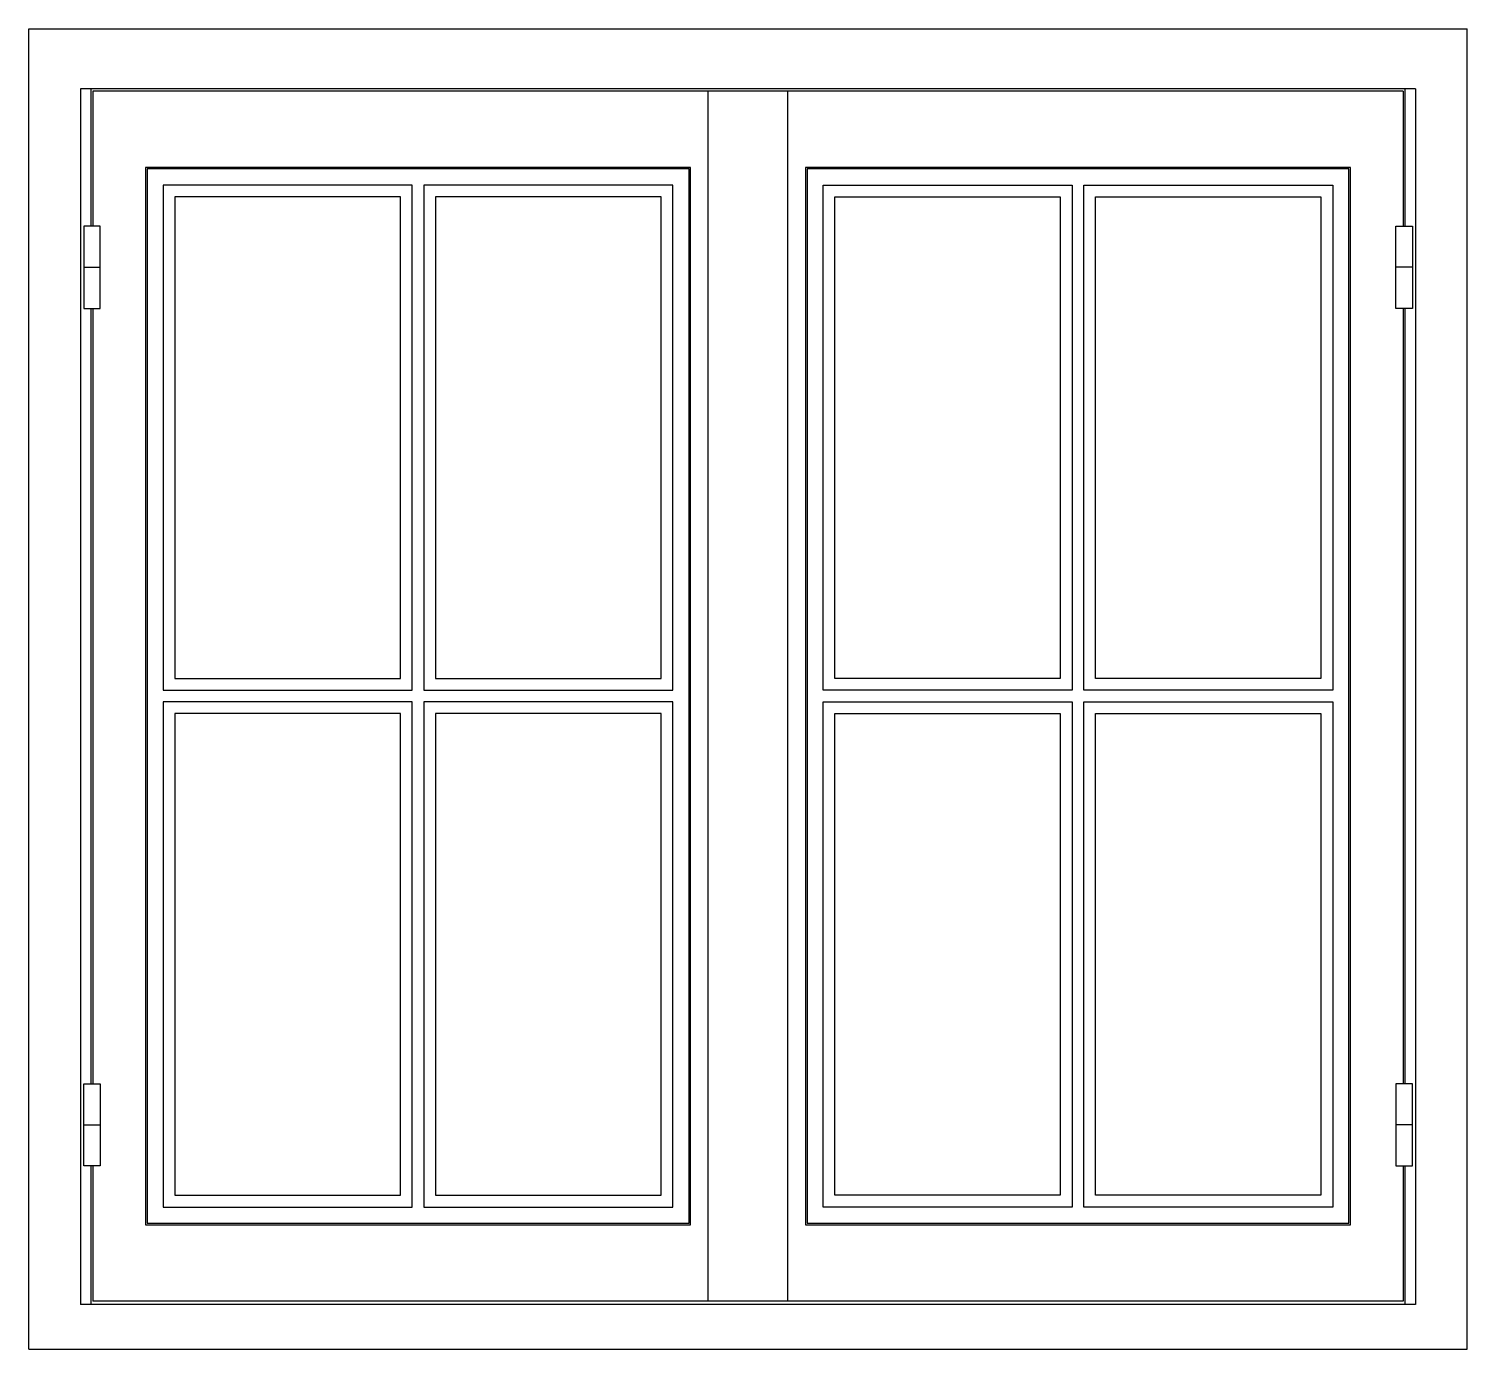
# Model space of a CAD drawing. Header units: millimetres. Extents: x -1007 to 7712, y -6262 to -71.
# Drawn here: x 1179 to 2404, y -5798 to -4674 of the extents above; entities that cross this region are included whole.
import ezdxf

# ---------------------------------------------------------------- set-up
doc = ezdxf.new("R2010")
doc.units = ezdxf.units.MM
doc.layers.get('0').update_dxf_attribs({"color": 250})
doc.layers.add('wall', color=5, linetype='Continuous')

# ---------------------------------------------------------------- blocks, each defined once
blk = doc.blocks.new('15')
for p, q in [((9220.8, 2006.3), (10445.8, 2006.3)), ((9220.8, 882.3), (9220.8, 2006.3)), ((10445.8, 882.3), (10445.8, 2006.3)), ((10401.8, 1955.3), (9264.8, 1955.3)), ((9264.8, 1955.3), (9264.8, 920.3)), ((9273.8, 1955.3), (9273.8, 1838.3)), ((10391.3, 1953.3), (9275.3, 1953.3)), ((9275.3, 1953.3), (9275.3, 1838.3)), ((9799.3, 923.3), (9799.3, 1953.3)), ((9867.3, 923.3), (9867.3, 1953.3)), ((10391.3, 1953.3), (10391.3, 1838.3)), ((10392.8, 1955.3), (10392.8, 1838.3)), ((10401.8, 1955.3), (10401.8, 920.3)), ((9784.3, 1888.3), (9320.3, 1888.3)), ((9320.3, 1888.3), (9320.3, 988.3)), ((9783.1, 1887), (9321.6, 1887)), ((9321.6, 1887), (9321.6, 989.5)), ((9783.1, 989.5), (9783.1, 1887)), ((9784.3, 988.3), (9784.3, 1888.3)), ((10346.3, 1888.3), (9882.3, 1888.3)), ((9882.3, 1888.3), (9882.3, 988.3)), ((10345.1, 1887), (9883.6, 1887)), ((9883.6, 1887), (9883.6, 989.5)), ((10345.1, 989.5), (10345.1, 1887)), ((10346.3, 988.3), (10346.3, 1888.3)), ((9547.3, 1873.3), (9335.3, 1873.3)), ((9335.3, 1873.3), (9335.3, 1443.3)), ((9537.3, 1863.3), (9345.3, 1863.3)), ((9345.3, 1863.3), (9345.3, 1453.3)), ((9537.3, 1453.3), (9537.3, 1863.3)), ((9547.3, 1443.3), (9547.3, 1873.3)), ((9769.3, 1873.3), (9557.3, 1873.3)), ((9557.3, 1873.3), (9557.3, 1443.3)), ((9759.3, 1863.3), (9567.3, 1863.3)), ((9567.3, 1863.3), (9567.3, 1453.3)), ((9759.3, 1453.3), (9759.3, 1863.3)), ((9769.3, 1443.3), (9769.3, 1873.3)), ((9897.3, 1443.3), (9897.3, 1873.3)), ((9897.3, 1873.3), (10109.3, 1873.3)), ((9907.3, 1453.3), (9907.3, 1863.3)), ((9907.3, 1863.3), (10099.3, 1863.3)), ((10099.3, 1863.3), (10099.3, 1453.3)), ((10109.3, 1873.3), (10109.3, 1443.3)), ((10119.3, 1443.3), (10119.3, 1873.3)), ((10119.3, 1873.3), (10331.3, 1873.3)), ((10129.3, 1453.3), (10129.3, 1863.3)), ((10129.3, 1863.3), (10321.3, 1863.3)), ((10321.3, 1863.3), (10321.3, 1453.3)), ((10331.3, 1873.3), (10331.3, 1443.3)), ((9281.6, 1838.3), (9267.6, 1838.3)), ((9267.6, 1838.3), (9267.6, 1768.3)), ((9281.6, 1768.3), (9281.6, 1838.3)), ((10385.1, 1838.3), (10399.1, 1838.3)), ((10385.1, 1768.3), (10385.1, 1838.3)), ((10399.1, 1838.3), (10399.1, 1768.3)), ((9267.6, 1803.3), (9281.6, 1803.3)), ((10399.1, 1803.3), (10385.1, 1803.3)), ((9267.6, 1768.3), (9281.6, 1768.3)), ((9273.8, 1768.3), (9273.8, 1108.3)), ((9275.3, 1768.3), (9275.3, 1108.3)), ((10399.1, 1768.3), (10385.1, 1768.3)), ((10391.3, 1768.3), (10391.3, 1108.3)), ((10392.8, 1768.3), (10392.8, 1108.3)), ((9345.3, 1453.3), (9537.3, 1453.3)), ((9567.3, 1453.3), (9759.3, 1453.3)), ((10099.3, 1453.3), (9907.3, 1453.3)), ((10321.3, 1453.3), (10129.3, 1453.3)), ((9335.3, 1443.3), (9547.3, 1443.3)), ((9547.3, 1433.3), (9335.3, 1433.3)), ((9335.3, 1433.3), (9335.3, 1003.3)), ((9547.3, 1003.3), (9547.3, 1433.3)), ((9557.3, 1443.3), (9769.3, 1443.3)), ((9769.3, 1433.3), (9557.3, 1433.3)), ((9557.3, 1433.3), (9557.3, 1003.3)), ((9769.3, 1003.3), (9769.3, 1433.3)), ((10109.3, 1443.3), (9897.3, 1443.3)), ((9897.3, 1003.3), (9897.3, 1433.3)), ((9897.3, 1433.3), (10109.3, 1433.3)), ((10109.3, 1433.3), (10109.3, 1003.3)), ((10331.3, 1443.3), (10119.3, 1443.3)), ((10119.3, 1003.3), (10119.3, 1433.3)), ((10119.3, 1433.3), (10331.3, 1433.3)), ((10331.3, 1433.3), (10331.3, 1003.3)), ((9537.3, 1423.3), (9345.3, 1423.3)), ((9345.3, 1423.3), (9345.3, 1013.3)), ((9537.3, 1013.3), (9537.3, 1423.3)), ((9759.3, 1423.3), (9567.3, 1423.3)), ((9567.3, 1423.3), (9567.3, 1013.3)), ((9759.3, 1013.3), (9759.3, 1423.3)), ((9907.3, 1013.3), (9907.3, 1423.3)), ((9907.3, 1423.3), (10099.3, 1423.3)), ((10099.3, 1423.3), (10099.3, 1013.3)), ((10129.3, 1013.3), (10129.3, 1423.3)), ((10129.3, 1423.3), (10321.3, 1423.3)), ((10321.3, 1423.3), (10321.3, 1013.3)), ((9267.6, 1038.3), (9267.6, 1108.3)), ((9267.6, 1108.3), (9281.6, 1108.3)), ((9281.6, 1108.3), (9281.6, 1038.3)), ((10399.1, 1108.3), (10385.1, 1108.3)), ((10385.1, 1108.3), (10385.1, 1038.3)), ((10399.1, 1038.3), (10399.1, 1108.3)), ((9267.6, 1073.3), (9281.6, 1073.3)), ((10399.1, 1073.3), (10385.1, 1073.3)), ((9281.6, 1038.3), (9267.6, 1038.3)), ((9273.8, 1038.3), (9273.8, 920.3)), ((9275.3, 1038.3), (9275.3, 923.3)), ((10385.1, 1038.3), (10399.1, 1038.3)), ((10391.3, 1038.3), (10391.3, 923.3)), ((10392.8, 1038.3), (10392.8, 920.3)), ((9345.3, 1013.3), (9537.3, 1013.3)), ((9567.3, 1013.3), (9759.3, 1013.3)), ((10099.3, 1013.3), (9907.3, 1013.3)), ((10321.3, 1013.3), (10129.3, 1013.3)), ((9335.3, 1003.3), (9547.3, 1003.3)), ((9557.3, 1003.3), (9769.3, 1003.3)), ((10109.3, 1003.3), (9897.3, 1003.3)), ((10331.3, 1003.3), (10119.3, 1003.3)), ((9320.3, 988.3), (9784.3, 988.3)), ((9321.6, 989.5), (9783.1, 989.5)), ((9882.3, 988.3), (10346.3, 988.3)), ((9883.6, 989.5), (10345.1, 989.5)), ((10401.8, 920.3), (9264.8, 920.3)), ((10391.3, 923.3), (9275.3, 923.3))]:
    blk.add_line(p, q)

msp = doc.modelspace()

# ---------------------------------------------------------------- linework, layer by layer
at = {"layer": 'wall'}
msp.add_line((1178.62434263, -5798.31274351), (2403.62434263, -5798.31274351), dxfattribs=at)

# ---------------------------------------------------------------- block references
msp.add_blockref('15', (-8042.21647455, -6680.60762046))

doc.saveas('drawing.dxf')
